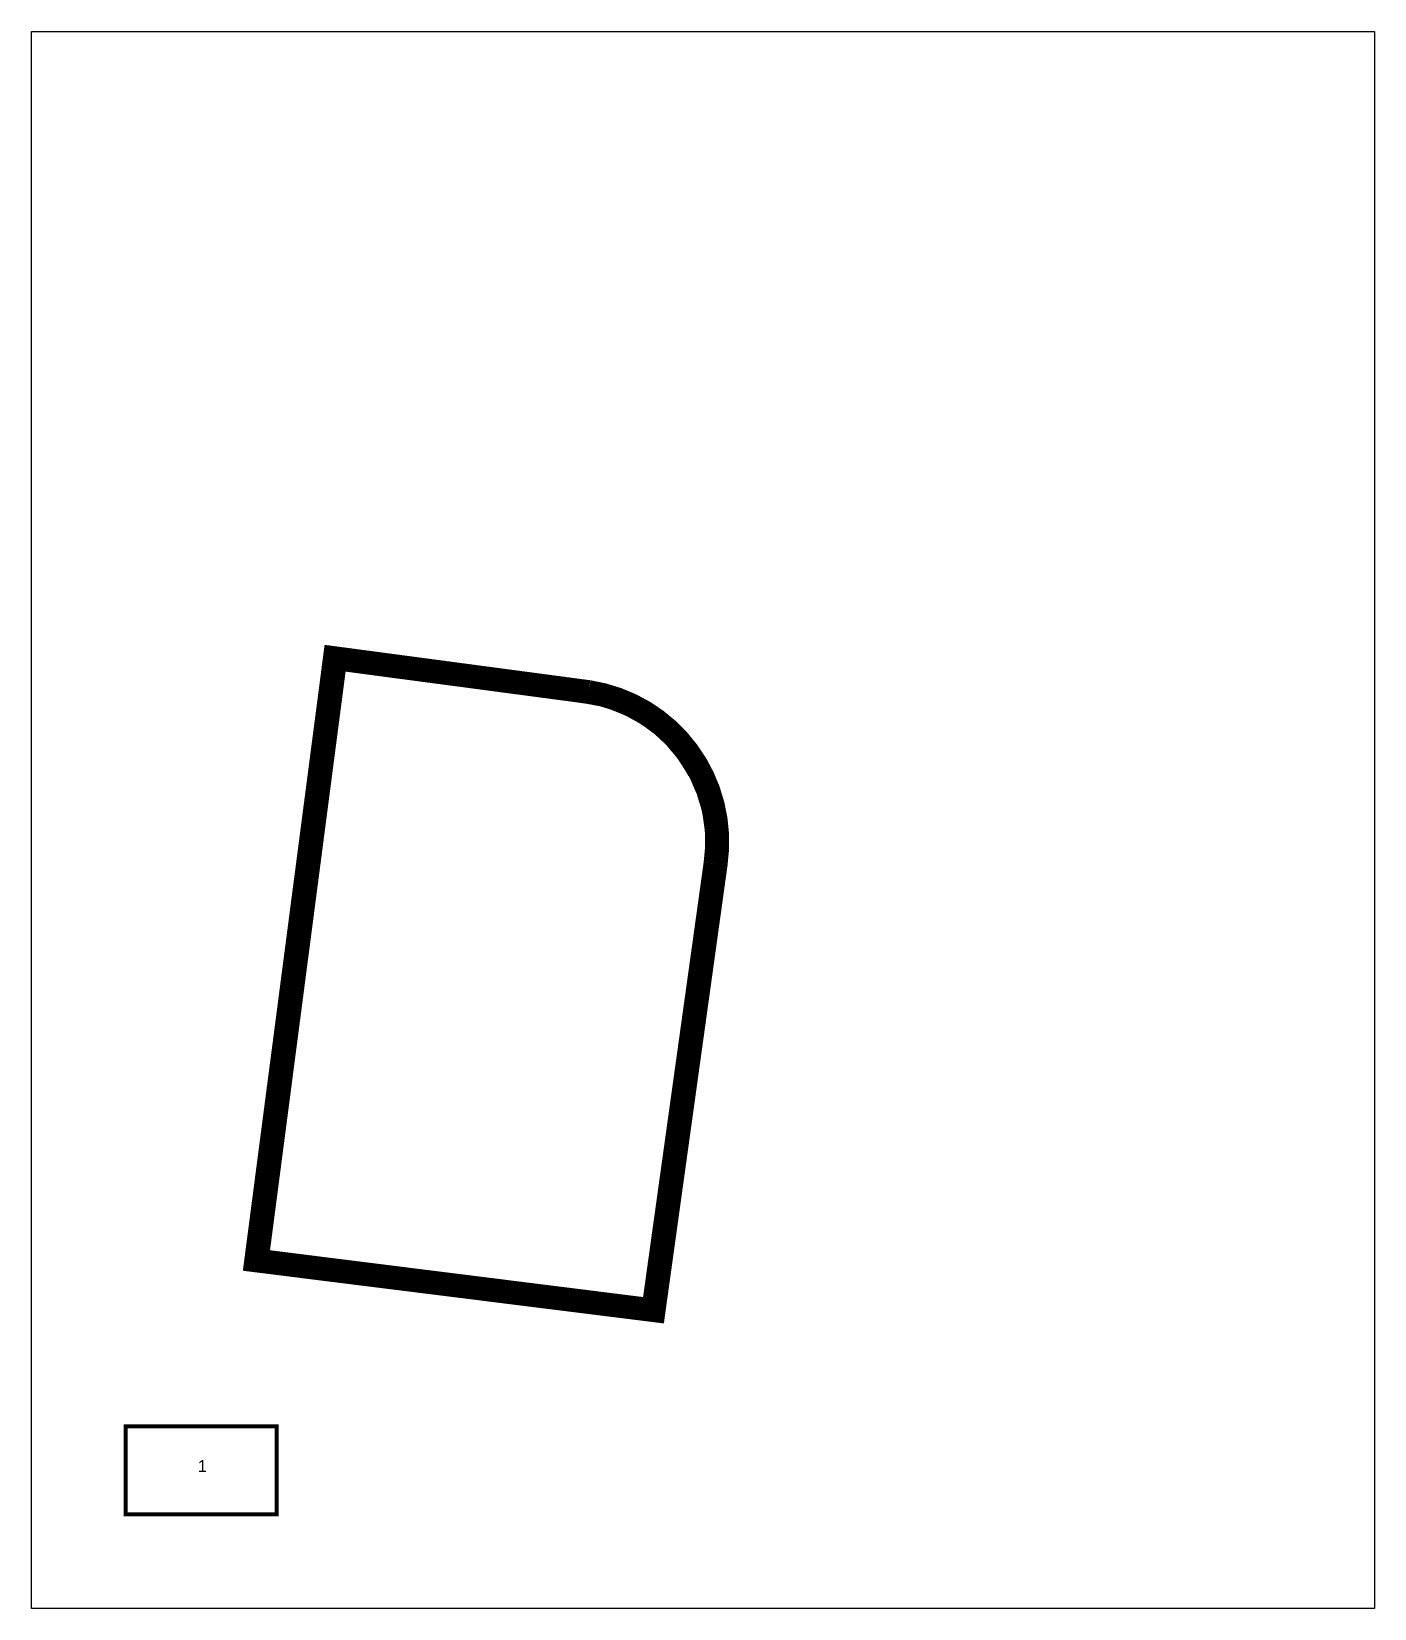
# Model space of a CAD drawing. Extents: x 185743.1 to 185800.6, y 655607.4 to 655674.9.
import ezdxf

# ---------------------------------------------------------------- set-up
doc = ezdxf.new("R2010")
doc.units = 0
doc.header["$LTSCALE"] = 0.4
doc.header["$MEASUREMENT"] = 0
for name, color, linetype in [('hadpasa', 255, 'Continuous'), ('pgvul1', 253, 'Continuous'), ('pgvul2', 152, 'Continuous')]:
    doc.layers.add(name, color=color, linetype=linetype)
doc.styles.add('style1', font='hebtxt')

# ---------------------------------------------------------------- blocks, each defined once
blk = doc.blocks.new('hadpasa')
at = {"layer": 'hadpasa', "const_width": 0.25}
blk.add_lwpolyline([(-4.821, -2.883), (-4.821, 2.644), (4.655, 2.644), (4.655, -2.883)], close=True, dxfattribs=at)
at = {"style": 'style1', "flags": 1}
for tag, p in [('SIZE', (-0.385, 1.605)), ('SCALE', (-0.349, 0.675)), ('PAGES', (-0.32, -1.125))]:
    blk.add_attdef(tag, p, '', height=0.75, dxfattribs=at)
at = {"style": 'style1'}
blk.add_attdef('PAGE', (-0.278, -0.219), '', height=0.75, dxfattribs=at)

msp = doc.modelspace()

# ---------------------------------------------------------------- linework, layer by layer
at = {"layer": 'hadpasa'}
msp.add_lwpolyline([(185743.12, 655674.916), (185800.62, 655674.916), (185800.62, 655607.416), (185743.12, 655607.416)], close=True, dxfattribs=at)
at = {"layer": 'pgvul1'}
msp.add_lwpolyline([(185753.29, 655622.74), (185769.34, 655620.73), (185771.93, 655639.36, 0.411864), (185766.908, 655646.157), (185766.412, 655646.223), (185756.53, 655647.54)], format="xyb", close=True, dxfattribs=at)
at = {"layer": 'pgvul2', "const_width": 1}
msp.add_lwpolyline([(185752.729, 655622.306), (185769.767, 655620.173), (185772.425, 655639.289, 0.412023), (185766.979, 655646.652), (185766.478, 655646.719), (185756.099, 655648.102)], format="xyb", close=True, dxfattribs=at)

# ---------------------------------------------------------------- block references
at = {"layer": 'hadpasa', "xscale": 0.6825274316361174, "yscale": 0.6825274316361174, "zscale": 0.6825274316361174}
msp.add_blockref('hadpasa', (185750.435, 655613.408), dxfattribs=at).add_auto_attribs({'PAGE': '1'})

doc.saveas('drawing.dxf')
